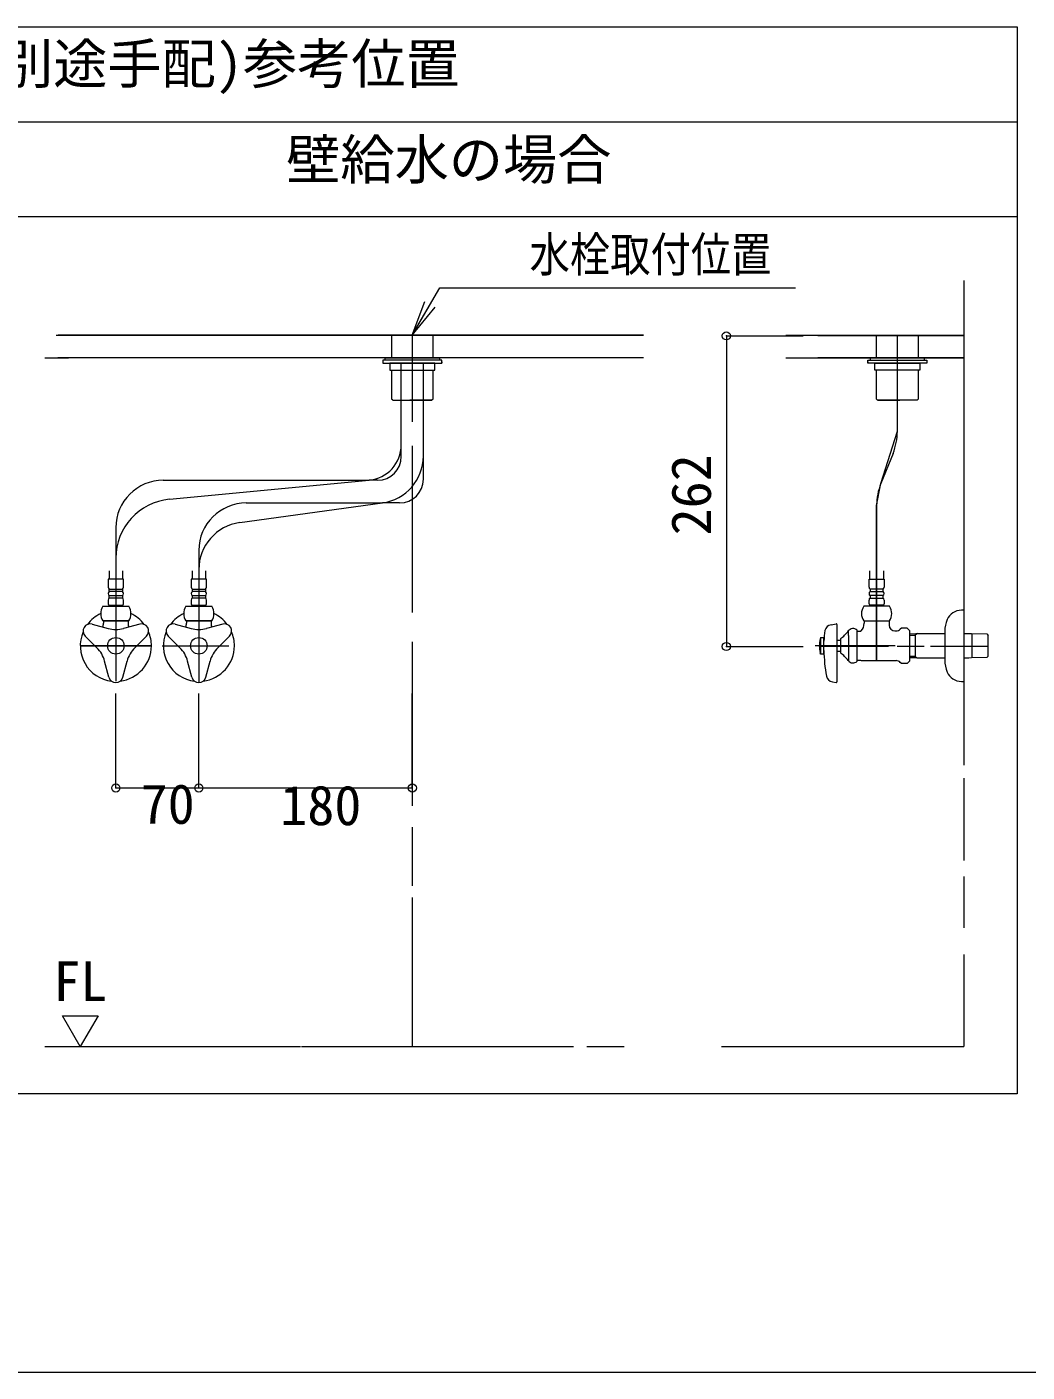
# Model space of a CAD drawing. Units: millimetres, scale not verified. Extents: x -1002 to 1002, y -687 to 676.
# Drawn here: x 344.6 to 713.6, y -687.1 to -190.7 of the extents above; entities that cross this region are included whole.
import ezdxf
from ezdxf.enums import TextEntityAlignment as Align

# ---------------------------------------------------------------- set-up
doc = ezdxf.new("R2010")
doc.units = ezdxf.units.MM
doc.header["$LTSCALE"] = 5
doc.header["$PDMODE"] = 32
doc.header["$PDSIZE"] = 3
doc.layers.add('F-0', color=7, linetype='Continuous', lineweight=15)
doc.styles.add('ＭＳ ゴシック', font='')
doc.styles.get('ＭＳ ゴシック').set_extended_font_data('MS Gothic')

msp = doc.modelspace()

# ---------------------------------------------------------------- linework, layer by layer
at = {"layer": 'F-0', "lineweight": 18}
for p, q in [((-33.852, -190.682), (709.898, -190.682)), ((-33.852, -225.682), (709.898, -225.682))]:
    msp.add_line(p, q, dxfattribs=at)
at = {"layer": 'F-0'}
for p, q in [((338.023, -260.682), (709.898, -260.682)), ((486.773, -304.432), (496.877, -286.932)), ((496.877, -286.932), (628.127, -286.932)), ((690.211, -284.307), (690.211, -304.708)), ((690.211, -284.307), (690.211, -348.526)), ((486.773, -304.432), (491.442, -291.972)), ((486.773, -304.432), (493.336, -293.066)), ((486.773, -304.432), (495.23, -294.16)), ((355.421, -304.432), (572.086, -304.432)), ((572.086, -304.432), (356.11, -304.432)), ((479.117, -304.432), (479.117, -312.745)), ((486.773, -304.457), (486.773, -336.47)), ((494.43, -312.745), (494.43, -304.432)), ((637.544, -304.708), (636.366, -304.708)), ((690.211, -304.708), (637.544, -304.708)), ((658.055, -312.745), (658.055, -304.432)), ((665.711, -339.859), (665.711, -304.432)), ((673.367, -304.432), (673.367, -312.745)), ((690.211, -304.708), (690.211, -329.551)), ((351.148, -312.745), (359.905, -312.745)), ((572.086, -312.745), (356.011, -312.745)), ((475.836, -313.62), (475.836, -314.714)), ((497.711, -313.62), (475.836, -313.62)), ((475.836, -314.714), (497.711, -314.714)), ((476.711, -312.745), (496.836, -312.745)), ((476.711, -313.62), (476.711, -312.745)), ((496.836, -313.62), (476.711, -313.62)), ((495.086, -314.714), (478.461, -314.714)), ((478.461, -314.714), (478.461, -317.339)), ((478.461, -317.339), (495.086, -317.339)), ((479.117, -317.339), (479.117, -328.014)), ((482.702, -344.901), (482.702, -314.6)), ((482.702, -344.901), (482.702, -317.339)), ((490.845, -349.013), (490.845, -314.753)), ((490.845, -349.013), (490.845, -317.339)), ((494.43, -328.014), (494.43, -317.339)), ((495.086, -317.339), (495.086, -314.714)), ((496.836, -312.745), (496.836, -313.62)), ((497.711, -314.714), (497.711, -313.62)), ((497.711, -314.276), (497.711, -314.714)), ((624.586, -312.745), (637.339, -312.745)), ((690.211, -312.745), (636.358, -312.745)), ((636.591, -312.745), (690.211, -312.745)), ((654.773, -314.714), (654.773, -313.62)), ((654.773, -313.62), (676.648, -313.62)), ((654.773, -314.276), (654.773, -314.714)), ((676.648, -314.714), (654.773, -314.714)), ((655.648, -312.745), (655.648, -313.62)), ((675.773, -312.745), (655.648, -312.745)), ((655.648, -313.62), (675.773, -313.62)), ((657.398, -314.714), (674.023, -314.714)), ((657.398, -317.339), (657.398, -314.714)), ((674.023, -317.339), (657.398, -317.339)), ((658.055, -328.014), (658.055, -317.339)), ((673.367, -317.339), (673.367, -328.014)), ((674.023, -314.714), (674.023, -317.339)), ((675.773, -313.62), (675.773, -312.745)), ((676.648, -313.62), (676.648, -314.714)), ((479.445, -328.342), (479.117, -328.014)), ((479.555, -328.451), (479.445, -328.342)), ((479.555, -328.451), (493.598, -328.451)), ((493.598, -328.451), (493.992, -328.451)), ((494.102, -328.342), (493.992, -328.451)), ((494.43, -328.014), (494.102, -328.342)), ((658.055, -328.014), (658.383, -328.342)), ((658.383, -328.342), (658.492, -328.451)), ((658.886, -328.451), (658.492, -328.451)), ((672.93, -328.451), (658.886, -328.451)), ((672.93, -328.451), (673.039, -328.342)), ((673.039, -328.342), (673.367, -328.014)), ((482.702, -349.216), (482.702, -344.901)), ((486.773, -345.323), (486.773, -406.802)), ((690.211, -343.645), (690.211, -360.623)), ((490.845, -357.599), (490.845, -349.013)), ((664.122, -348.044), (659.651, -359.124)), ((690.211, -356.353), (690.211, -372.957)), ((394.898, -357.966), (470.823, -357.966)), ((397.197, -364.985), (470.823, -357.966)), ((473.952, -357.966), (470.823, -357.966)), ((423.133, -373.601), (475.735, -366.349)), ((425.523, -366.349), (475.735, -366.349)), ((482.095, -366.349), (475.735, -366.349)), ((658.063, -367.309), (658.063, -424.526)), ((690.211, -366.078), (690.211, -458.2)), ((377.398, -375.466), (377.398, -386.762)), ((690.211, -382.207), (690.211, -463.157)), ((377.398, -386.762), (377.398, -432.086)), ((377.398, -386.762), (377.398, -432.086)), ((408.023, -383.849), (408.023, -390.937)), ((374.889, -391.403), (374.888, -394.426)), ((379.919, -394.426), (379.92, -391.403)), ((405.514, -391.403), (405.513, -394.426)), ((408.023, -390.937), (408.023, -432.62)), ((408.023, -390.937), (408.023, -432.62)), ((410.544, -394.426), (410.545, -391.403)), ((655.542, -394.426), (655.541, -391.403)), ((660.572, -391.403), (660.573, -394.426)), ((380.198, -394.426), (374.598, -394.426)), ((374.598, -394.426), (374.598, -397.379)), ((380.198, -397.379), (380.198, -394.426)), ((410.823, -394.426), (405.223, -394.426)), ((405.223, -394.426), (405.223, -397.379)), ((410.823, -397.379), (410.823, -394.426)), ((655.263, -394.426), (660.863, -394.426)), ((655.263, -397.379), (655.263, -394.426)), ((660.863, -394.426), (660.863, -397.379)), ((374.992, -398.145), (379.805, -398.145)), ((374.992, -399.02), (374.992, -398.145)), ((379.805, -399.02), (374.992, -399.02)), ((374.992, -400.551), (379.805, -400.551)), ((374.992, -401.426), (374.992, -400.551)), ((379.805, -401.426), (374.992, -401.426)), ((379.805, -398.145), (379.805, -399.02)), ((379.805, -400.551), (379.805, -401.426)), ((405.617, -398.145), (410.43, -398.145)), ((405.617, -399.02), (405.617, -398.145)), ((410.43, -399.02), (405.617, -399.02)), ((405.617, -400.551), (410.43, -400.551)), ((405.617, -401.426), (405.617, -400.551)), ((410.43, -401.426), (405.617, -401.426)), ((410.43, -398.145), (410.43, -399.02)), ((410.43, -400.551), (410.43, -401.426)), ((660.469, -398.145), (655.656, -398.145)), ((655.656, -398.145), (655.656, -399.02)), ((655.656, -399.02), (660.469, -399.02)), ((660.469, -400.551), (655.656, -400.551)), ((655.656, -400.551), (655.656, -401.426)), ((655.656, -401.426), (660.469, -401.426)), ((660.469, -399.02), (660.469, -398.145)), ((660.469, -401.426), (660.469, -400.551)), ((372.643, -404.489), (382.154, -404.489)), ((374.598, -402.192), (374.598, -403.614)), ((375.036, -404.051), (379.761, -404.051)), ((380.198, -403.614), (380.198, -402.192)), ((403.268, -404.489), (412.779, -404.489)), ((405.223, -402.192), (405.223, -403.614)), ((405.661, -404.051), (410.386, -404.051)), ((410.823, -403.614), (410.823, -402.192)), ((662.818, -404.489), (653.307, -404.489)), ((655.263, -403.614), (655.263, -402.192)), ((660.425, -404.051), (655.7, -404.051)), ((660.863, -402.192), (660.863, -403.614)), ((690.211, -405.932), (689.336, -405.932)), ((690.211, -405.932), (690.211, -432.051)), ((368.606, -411.053), (374.568, -412.651)), ((382.154, -409.87), (372.643, -409.87)), ((372.805, -409.87), (372.805, -410.75)), ((372.805, -409.87), (373.313, -409.87)), ((373.313, -409.87), (381.484, -409.87)), ((386.191, -411.053), (380.229, -412.651)), ((381.484, -409.87), (381.992, -409.87)), ((381.992, -409.87), (381.992, -410.75)), ((381.992, -410.75), (381.992, -411.401)), ((399.231, -411.053), (405.193, -412.651)), ((412.779, -409.87), (403.268, -409.87)), ((403.43, -409.87), (403.43, -410.75)), ((403.43, -409.87), (403.938, -409.87)), ((403.938, -409.87), (412.109, -409.87)), ((416.816, -411.053), (410.854, -412.651)), ((412.109, -409.87), (412.617, -409.87)), ((412.617, -409.87), (412.617, -410.75)), ((412.617, -410.75), (412.617, -411.401)), ((641.237, -411.269), (643.157, -410.999)), ((643.406, -411.215), (643.406, -432.368)), ((653.307, -409.87), (662.818, -409.87)), ((653.469, -409.87), (653.977, -409.87)), ((653.469, -409.87), (653.469, -410.75)), ((653.977, -409.87), (662.148, -409.87)), ((662.148, -409.87), (662.656, -409.87)), ((366.07, -415.445), (370.435, -419.809)), ((388.727, -415.445), (384.362, -419.809)), ((396.695, -415.445), (401.06, -419.809)), ((419.352, -415.445), (414.987, -419.809)), ((637.369, -415.995), (637.225, -416.542)), ((637.369, -415.995), (638.594, -415.995)), ((637.369, -415.995), (637.369, -422.12)), ((638.594, -422.12), (638.594, -415.995)), ((644.719, -416.432), (644.719, -421.682)), ((647.75, -415.262), (647.75, -413.332)), ((647.75, -415.262), (647.75, -422.853)), ((650.844, -424.776), (650.844, -413.339)), ((652.116, -413.807), (652.335, -413.589)), ((664.844, -413.589), (665.245, -413.589)), ((667.25, -412.49), (666.792, -412.948)), ((669.323, -412.49), (667.25, -412.49)), ((669.323, -412.49), (670.313, -413.479)), ((670.313, -424.635), (670.313, -413.479)), ((670.313, -414.622), (672.5, -414.575)), ((670.313, -415.137), (672.281, -415.089)), ((673.204, -414.551), (672.281, -415.084)), ((672.281, -414.575), (672.281, -423.54)), ((672.5, -414.575), (673.423, -414.551)), ((683.211, -413.718), (683.211, -424.397)), ((690.211, -414.551), (692.14, -414.551)), ((692.14, -414.551), (693.063, -414.575)), ((693.063, -414.575), (698.68, -414.696)), ((693.281, -415.084), (693.281, -414.575)), ((693.281, -423.54), (693.281, -415.084)), ((698.68, -414.696), (699.188, -415.231)), ((699.188, -415.232), (699.188, -415.231)), ((699.188, -415.448), (699.188, -415.232)), ((699.188, -422.667), (699.188, -415.448)), ((364.273, -419.057), (390.523, -419.057)), ((390.523, -419.057), (364.273, -419.057)), ((394.458, -419.057), (397.651, -419.057)), ((394.898, -419.057), (419.098, -419.057)), ((486.773, -417.623), (486.773, -478.119)), ((664.95, -419.057), (635.348, -419.057)), ((662.399, -419.309), (637.369, -419.309)), ((643.406, -416.979), (644.719, -416.979)), ((644.719, -421.135), (643.406, -421.135)), ((675.624, -419.309), (665.656, -419.309)), ((699.188, -419.309), (677.995, -419.309)), ((374.863, -430.674), (373.265, -424.712)), ((379.934, -430.674), (381.531, -424.712)), ((405.488, -430.674), (403.89, -424.712)), ((410.559, -430.674), (412.156, -424.712)), ((650.844, -424.307), (651.5, -424.307)), ((651.5, -424.307), (652.116, -424.307)), ((652.116, -424.307), (652.335, -424.526)), ((652.335, -424.526), (665.245, -424.526)), ((667.25, -425.625), (666.792, -425.167)), ((672.281, -423.026), (670.313, -422.978)), ((672.5, -423.54), (670.313, -423.493)), ((672.281, -423.031), (673.204, -423.564)), ((673.423, -423.564), (672.5, -423.54)), ((682.781, -423.564), (673.423, -423.564)), ((683.211, -423.564), (682.781, -423.564)), ((692.14, -423.564), (690.211, -423.564)), ((693.063, -423.54), (692.14, -423.564)), ((698.68, -423.419), (693.063, -423.54)), ((699.188, -422.883), (698.68, -423.419)), ((699.188, -422.882), (699.188, -422.667)), ((699.188, -422.883), (699.188, -422.882)), ((641.75, -432.387), (643.157, -432.585)), ((486.773, -448.117), (486.773, -475.66)), ((690.211, -467.923), (690.211, -498.235)), ((486.773, -485.988), (486.773, -507.654)), ((690.211, -504.145), (690.211, -523.094)), ((486.773, -511.923), (486.773, -566.932)), ((690.211, -532.931), (690.211, -566.932)), ((357.711, -555.566), (370.836, -555.566)), ((364.273, -566.932), (357.711, -555.566)), ((370.836, -555.566), (364.273, -566.932)), ((351.148, -566.932), (423.994, -566.932)), ((364.273, -566.932), (415.797, -566.932)), ((423.994, -566.932), (445.512, -566.932)), ((426.044, -566.932), (435.607, -566.932)), ((445.854, -566.932), (544.112, -566.932)), ((455.076, -566.932), (546.218, -566.932)), ((551.183, -566.932), (564.947, -566.932)), ((600.81, -566.932), (690.211, -566.932)), ((624.586, -566.932), (690.211, -566.932)), ((-1002.086, -687.064), (1002.034, -687.064))]:
    msp.add_line(p, q, dxfattribs=at)
at = {"layer": 'F-0', "color": 4, "lineweight": 9}
for p, q in [((602.625, -304.708), (602.625, -419.309)), ((602.625, -304.708), (630.955, -304.708)), ((602.625, -419.309), (630.955, -419.309)), ((377.398, -471.519), (377.398, -436.697)), ((408.023, -471.519), (408.023, -436.697)), ((486.773, -471.519), (486.773, -436.697)), ((377.398, -471.519), (408.023, -471.519)), ((408.023, -471.519), (486.773, -471.519))]:
    msp.add_line(p, q, dxfattribs=at)
at = {"layer": 'F-0', "lineweight": 18}
msp.add_lwpolyline([(709.898, -190.682), (709.898, -584.432), (338.023, -584.432)], dxfattribs=at)
at = {"layer": 'F-0'}
for points in [[(624.586, -304.432), (637.306, -304.432), (690.211, -304.432)], [(658.063, -424.526), (658.063, -367.309), (659.651, -359.124), (665.711, -339.859), (665.711, -304.432)], [(493.992, -328.451), (493.948, -328.451), (485.898, -328.451)], [(658.492, -328.451), (658.536, -328.451), (666.586, -328.451)], [(374.992, -404.051), (374.773, -404.27), (374.773, -404.489)], [(380.023, -404.489), (380.023, -404.27), (379.805, -404.051)], [(405.617, -404.051), (405.398, -404.27), (405.398, -404.489)], [(410.648, -404.489), (410.648, -404.27), (410.43, -404.051)], [(655.438, -404.489), (655.438, -404.27), (655.656, -404.051)], [(660.469, -404.051), (660.688, -404.27), (660.688, -404.489)], [(662.656, -409.87), (662.656, -410.75), (662.656, -411.401)], [(652.116, -413.807), (651.5, -413.807), (650.844, -413.807)], [(673.423, -414.551), (682.781, -414.551), (683.211, -414.551)], [(638.594, -422.12), (637.369, -422.12), (637.251, -421.682)], [(647.75, -422.853), (647.75, -424.526), (647.75, -424.672)], [(670.313, -424.635), (669.323, -425.625), (667.25, -425.625)], [(689.336, -432.182), (690.211, -432.182), (690.211, -432.051)]]:
    msp.add_lwpolyline(points, dxfattribs=at)
for centre in [(377.398, -419.057), (408.023, -419.057)]:
    msp.add_circle(centre, 3.062, dxfattribs=at)
for centre, radius, start, end in [((643.836, -339.859), 21.875, 338.02737, 0), ((469.577, -344.901), 13.125, 275.44583, 360), ((473.952, -349.216), 8.75, 270, 0), ((473.345, -349.013), 17.5, 277.84996, 0), ((394.898, -375.466), 17.5, 90, 180), ((482.095, -357.599), 8.75, 270, 0), ((679.938, -367.309), 21.875, 158.02737, 180), ((399.273, -386.762), 21.875, 95.44583, 180), ((425.523, -383.849), 17.5, 90, 180), ((425.523, -390.937), 17.5, 97.84996, 180), ((375.54, -397.379), 0.941, 180, 234.43222), ((375.54, -399.785), 0.941, 125.56778, 234.43222), ((375.54, -402.192), 0.941, 125.56778, 180), ((379.257, -397.379), 0.941, 305.56778, 0), ((379.257, -399.785), 0.941, 305.56778, 54.43222), ((379.257, -402.192), 0.941, 0, 54.43222), ((406.165, -397.379), 0.941, 180, 234.43222), ((406.165, -399.785), 0.941, 125.56778, 234.43222), ((406.165, -402.192), 0.941, 125.56778, 180), ((409.882, -397.379), 0.941, 305.56778, 0), ((409.882, -399.785), 0.941, 305.56778, 54.43222), ((409.882, -402.192), 0.941, 0, 54.43222), ((656.204, -397.379), 0.941, 180, 234.43222), ((656.204, -399.785), 0.941, 125.56778, 234.43222), ((656.204, -402.192), 0.941, 125.56778, 180), ((659.921, -397.379), 0.941, 305.56778, 0), ((659.921, -399.785), 0.941, 305.56778, 54.43222), ((659.921, -402.192), 0.941, 0, 54.43222), ((376.633, -407.179), 4.812, 146.00705, 213.99295), ((375.036, -403.614), 0.438, 180, 270), ((379.761, -403.614), 0.438, 270, 0), ((378.164, -407.179), 4.812, 326.00705, 33.99295), ((407.258, -407.179), 4.812, 146.00705, 213.99295), ((405.661, -403.614), 0.438, 180, 270), ((410.386, -403.614), 0.438, 270, 0), ((408.789, -407.179), 4.812, 326.00705, 33.99295), ((657.297, -407.179), 4.812, 146.00705, 213.99295), ((655.7, -403.614), 0.438, 180, 270), ((660.425, -403.614), 0.438, 270, 0), ((658.828, -407.179), 4.812, 326.00705, 33.99295), ((689.336, -411.62), 5.688, 90, 156.44354), ((367.926, -413.589), 2.625, 75, 225), ((377.398, -419.057), 13.125, 115.15066, 143.05689), ((368.686, -410.75), 4.119, 340.64106, 0), ((384.18, -411.401), 2.188, 180, 199.83613), ((377.398, -419.057), 13.125, 36.94311, 64.84934), ((386.871, -413.589), 2.625, 315, 105), ((398.551, -413.589), 2.625, 75, 225), ((408.023, -419.057), 13.125, 115.15066, 143.05689), ((399.311, -410.75), 4.119, 340.64106, 0), ((414.805, -411.401), 2.188, 180, 199.83613), ((408.023, -419.057), 13.125, 36.94311, 64.84934), ((417.496, -413.589), 2.625, 315, 105), ((641.602, -413.868), 2.625, 98.00409, 170.40851), ((643.188, -411.215), 0.219, 0, 98.00409), ((649.35, -410.75), 4.119, 316.4444, 0), ((664.844, -411.401), 2.188, 180, 270), ((694.148, -413.718), 10.938, 156.44354, 180), ((377.398, -419.057), 13.125, 156.94311, 263.05689), ((377.398, -402.086), 10.938, 255, 285), ((377.398, -419.057), 13.125, 0, 23.05689), ((408.023, -419.057), 13.125, 156.94311, 263.05689), ((408.023, -402.086), 10.938, 255, 285), ((408.023, -419.057), 13.125, 0, 23.05689), ((647.869, -419.057), 10.938, 166.70293, 180), ((671.368, -418.898), 32.812, 170.40851, 177.22136), ((638.853, -407.723), 10.5, 303.95919, 326.04081), ((649.313, -414.901), 2.188, 45.573, 143.1301), ((665.245, -411.401), 2.188, 270, 315), ((362.701, -427.543), 10.938, 15, 45), ((377.398, -419.057), 13.125, 276.94311, 0), ((392.096, -427.543), 10.938, 135, 165), ((393.326, -427.543), 10.938, 15, 45), ((408.023, -419.057), 13.125, 276.94311, 0), ((422.721, -427.543), 10.938, 135, 165), ((647.869, -419.057), 10.938, 180, 193.29707), ((647.869, -419.057), 10.938, 193.29707, 193.88654), ((704.219, -419.057), 65.648, 181.52753, 189.8029), ((638.853, -430.391), 10.5, 33.95919, 56.04081), ((649.313, -423.214), 2.188, 216.8699, 314.427), ((665.245, -426.714), 2.188, 45, 90), ((694.148, -424.397), 10.938, 180, 203.55646), ((377.398, -429.995), 2.625, 195, 345), ((408.023, -429.995), 2.625, 195, 345), ((642.116, -429.788), 2.625, 189.8029, 262), ((689.336, -426.495), 5.688, 203.55646, 270), ((643.188, -432.368), 0.219, 262, 0)]:
    msp.add_arc(centre, radius, start, end, dxfattribs=at)
at = {"layer": 'F-0', "color": 6}
for p in [(602.625, -304.708), (602.625, -419.309), (377.398, -471.519), (408.023, -471.519), (486.773, -471.519)]:
    msp.add_point(p, dxfattribs=at)

# ---------------------------------------------------------------- texts
at = {"layer": 'F-0', "style": 'ＭＳ ゴシック'}
for s, p in [('止水栓(別途手配)参考位置', (264.343, -215.998)), ('壁給水の場合', (440.228, -251.327)), ('70', (386.54, -489.149)), ('180', (438.06, -489.641)), ('FL', (354.342, -554.545))]:
    msp.add_text(s, height=14.66, dxfattribs=at).set_placement(p, align=Align.BOTTOM_LEFT)
at = {"layer": 'F-0', "style": 'ＭＳ ゴシック', "width": 0.85}
msp.add_text('水栓取付位置', height=12.83, dxfattribs=at).set_placement((530.028, -284.899), align=Align.BOTTOM_LEFT)
at = {"layer": 'F-0', "style": 'ＭＳ ゴシック'}
msp.add_text('262', height=14.66, rotation=90, dxfattribs=at).set_placement((601.33, -378.313), align=Align.BOTTOM_LEFT)

doc.saveas('drawing.dxf')
